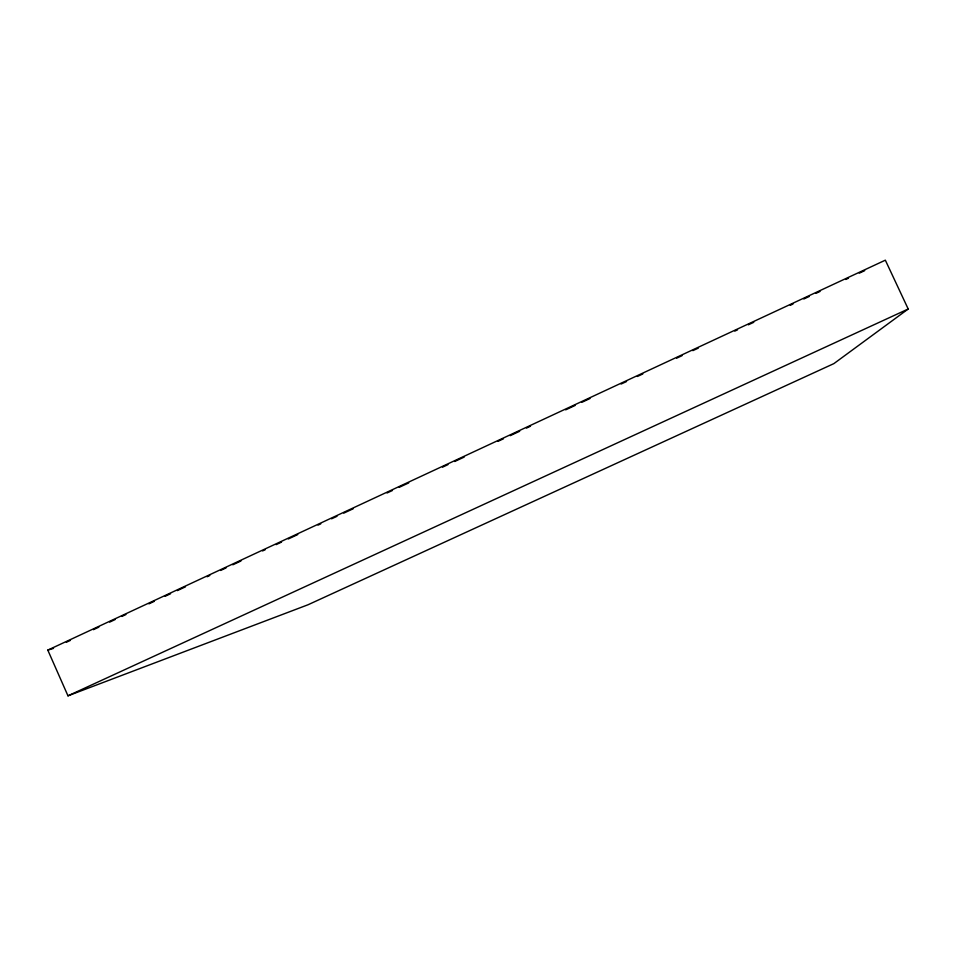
<?xml version="1.0" encoding="UTF-8"?>
<svg xmlns="http://www.w3.org/2000/svg" width="956" height="956" viewBox="0 0 956 956"><rect width="100%" height="100%" fill="white"/><g stroke="black" fill="none" stroke-linecap="round" stroke-linejoin="round"><path stroke-width="1.43" d="M908.2 309.003L833.871 363.615L308.023 604.766L67.972 695.825L47.8 650.104L885.34 260.175L908.2 309.003L67.972 695.825M66.37 642.265L70.433 640.377M93.437 629.669L98.85 627.148M109.677 622.105L115.09 619.584M121.854 616.441L125.917 614.553M148.921 603.845L154.322 601.324M165.149 596.281L170.562 593.76M177.326 590.617L185.452 586.841M207.094 576.755L209.806 575.5M220.633 570.457L226.046 567.936M232.81 564.793L240.924 561.017M262.577 550.931L265.278 549.676M276.105 544.633L281.518 542.112M288.282 538.969L297.758 534.559M318.049 525.107L320.762 523.852M331.589 518.809L337.002 516.288M343.766 513.145L353.23 508.735M387.06 492.985L392.474 490.464M399.238 487.321L408.714 482.911M442.544 467.161L447.946 464.64M454.721 461.497L464.186 457.088M498.016 441.337L503.43 438.816M510.193 435.673L519.67 431.264M526.433 428.109L530.496 426.221M565.665 409.849L575.142 405.44M581.905 402.285L590.031 398.509M621.149 384.025L626.562 381.504M637.389 376.461L642.802 373.951M676.621 358.201L682.034 355.68M692.861 350.637L698.274 348.127M734.806 331.111L737.518 329.856M748.345 324.813L753.758 322.303M790.289 305.299L792.99 304.032M803.817 298.989L809.23 296.48M815.994 293.325L820.057 291.437M845.761 279.475L848.474 278.208M859.289 273.165L864.702 270.656M47.8 650.104L53.524 648.383"/></g></svg>
